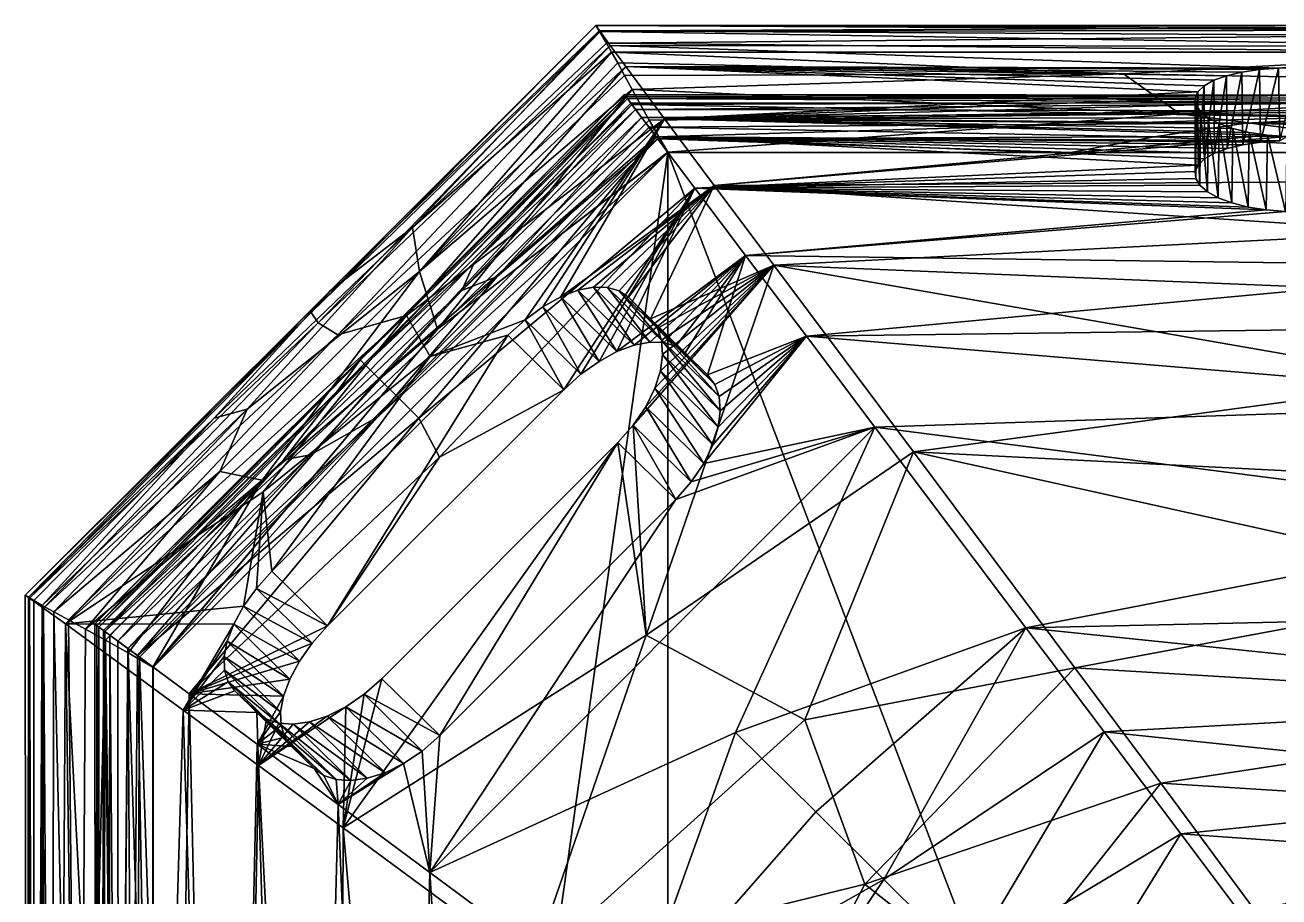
# Model space of a CAD drawing. Extents: x 4857 to 5181, y 3876 to 4195.
# Drawn here: x 4856.9 to 4947, y 4132 to 4194.7 of the extents above; entities that cross this region are included whole.
import ezdxf

# ---------------------------------------------------------------- set-up
doc = ezdxf.new("R2010")
doc.units = 0
doc.header["$MEASUREMENT"] = 0
doc.layers.add('STL2DXF', color=7, linetype='Continuous')

msp = doc.modelspace()

# ---------------------------------------------------------------- linework, layer by layer
at = {"layer": 'STL2DXF'}
for points in [[(4877.487, 4174.021, 14.879), (4898.258, 4194.236, 17.414), (4897.955, 4194.668, 13.501)], [(4877.487, 4174.021, 14.879), (4897.955, 4194.668, 13.501), (4878.867, 4175.579, 10.562)], [(4877.998, 4173.294, 19.615), (4898.258, 4194.236, 17.414), (4877.487, 4174.021, 14.879)], [(4877.998, 4173.294, 19.615), (4898.985, 4193.228, 22.41), (4898.258, 4194.236, 17.414)], [(4878.867, 4175.579, 10.562), (4897.955, 4194.668, 13.501), (4897.957, 4194.664, 10.486)], [(4878.867, 4175.579, 10.562), (4897.957, 4194.664, 10.486), (4898.201, 4194.276, 7.83)], [(4878.867, 4175.579, 10.562), (4898.201, 4194.276, 7.83), (4884.784, 4180.13, 6.334)], [(4884.784, 4180.13, 6.334), (4898.201, 4194.276, 7.83), (4898.723, 4193.393, 5.348)], [(4897.955, 4194.668, 13.501), (4960.864, 4194.332, 16.548), (4961.094, 4194.687, 12.274)], [(4897.955, 4194.668, 13.501), (4961.094, 4194.687, 12.274), (4897.957, 4194.664, 10.486)], [(4898.258, 4194.236, 17.414), (4960.864, 4194.332, 16.548), (4897.955, 4194.668, 13.501)], [(4897.957, 4194.664, 10.486), (4961.094, 4194.687, 12.274), (4956.525, 4194.508, 9.18)], [(4897.957, 4194.664, 10.486), (4956.525, 4194.508, 9.18), (4898.201, 4194.276, 7.83)], [(4898.201, 4194.276, 7.83), (4956.525, 4194.508, 9.18), (4956.5, 4193.927, 6.674)], [(4898.201, 4194.276, 7.83), (4956.5, 4193.927, 6.674), (4898.723, 4193.393, 5.348)], [(4964.403, 4193.159, 22.528), (4960.864, 4194.332, 16.548), (4898.258, 4194.236, 17.414)], [(4898.258, 4194.236, 17.414), (4898.985, 4193.228, 22.41), (4964.403, 4193.159, 22.528)], [(4898.723, 4193.393, 5.348), (4956.5, 4193.927, 6.674), (4964.058, 4192.743, 4.257)], [(4879.415, 4172.418, 25.177), (4898.985, 4193.228, 22.41), (4877.998, 4173.294, 19.615)], [(4879.415, 4172.418, 25.177), (4900.103, 4191.703, 28.006), (4898.985, 4193.228, 22.41)], [(4884.784, 4180.13, 6.334), (4898.723, 4193.393, 5.348), (4899.088, 4192.747, 4.242)], [(4898.723, 4193.393, 5.348), (4964.058, 4192.743, 4.257), (4899.088, 4192.747, 4.242)], [(4947.003, 4191.6, 28.237), (4964.403, 4193.159, 22.528), (4898.985, 4193.228, 22.41)], [(4947.003, 4191.6, 28.237), (4898.985, 4193.228, 22.41), (4900.103, 4191.703, 28.006)], [(4948.415, 4191.617, 28.176), (4964.403, 4193.159, 22.528), (4947.003, 4191.6, 28.237)], [(4884.784, 4180.13, 6.334), (4899.088, 4192.747, 4.242), (4885.286, 4176.984, 2.774)], [(4885.286, 4176.984, 2.774), (4899.088, 4192.747, 4.242), (4899.524, 4191.964, 3.248)], [(4899.088, 4192.747, 4.242), (4964.058, 4192.743, 4.257), (4935.863, 4191.173, 2.492)], [(4899.088, 4192.747, 4.242), (4935.863, 4191.173, 2.492), (4899.524, 4191.964, 3.248)], [(4977.536, 4190.427, 1.935), (4935.863, 4191.173, 2.492), (4964.058, 4192.743, 4.257)], [(4884.336, 4173.811, 31.847), (4900.103, 4191.703, 28.006), (4879.415, 4172.418, 25.177)], [(4884.336, 4173.811, 31.847), (4902.88, 4187.952, 38.954), (4900.103, 4191.703, 28.006)], [(4885.286, 4176.984, 2.774), (4899.524, 4191.964, 3.248), (4900.019, 4191.061, 2.394)], [(4899.524, 4191.964, 3.248), (4935.863, 4191.173, 2.492), (4900.019, 4191.061, 2.394)], [(4900.019, 4191.061, 2.394), (4935.863, 4191.173, 2.492), (4900.566, 4190.062, 1.698)], [(4902.88, 4187.952, 38.954), (4941.213, 4189.897, 33.489), (4900.103, 4191.703, 28.006)], [(4900.103, 4191.703, 28.006), (4941.213, 4189.897, 33.489), (4941.661, 4190.33, 32.216)], [(4900.103, 4191.703, 28.006), (4941.661, 4190.33, 32.216), (4942.351, 4190.717, 31.044)], [(4942.351, 4190.717, 31.044), (4943.267, 4191.048, 30.017), (4900.103, 4191.703, 28.006)], [(4900.103, 4191.703, 28.006), (4943.267, 4191.048, 30.017), (4944.374, 4191.31, 29.183)], [(4900.103, 4191.703, 28.006), (4944.374, 4191.31, 29.183), (4945.638, 4191.496, 28.579)], [(4945.638, 4191.496, 28.579), (4947.003, 4191.6, 28.237), (4900.103, 4191.703, 28.006)], [(4900.566, 4190.062, 1.698), (4935.863, 4191.173, 2.492), (4939.904, 4188.303, 0.918)], [(4977.536, 4190.427, 1.935), (4939.904, 4188.303, 0.918), (4935.863, 4191.173, 2.492)], [(4943.327, 4185.809, 29.962), (4944.374, 4191.31, 29.183), (4943.267, 4191.048, 30.017)], [(4944.445, 4186.077, 29.14), (4944.374, 4191.31, 29.183), (4943.327, 4185.809, 29.962)], [(4944.445, 4186.077, 29.14), (4945.638, 4191.496, 28.579), (4944.374, 4191.31, 29.183)], [(4945.718, 4186.266, 28.55), (4945.638, 4191.496, 28.579), (4944.445, 4186.077, 29.14)], [(4945.718, 4186.266, 28.55), (4947.003, 4191.6, 28.237), (4945.638, 4191.496, 28.579)], [(4947.091, 4186.368, 28.225), (4947.003, 4191.6, 28.237), (4945.718, 4186.266, 28.55)], [(4947.091, 4186.368, 28.225), (4948.415, 4191.617, 28.176), (4947.003, 4191.6, 28.237)], [(4900.019, 4191.061, 2.394), (4900.566, 4190.062, 1.698), (4885.286, 4176.984, 2.774)], [(4983.629, 4187.706, 0.754), (4939.904, 4188.303, 0.918), (4977.536, 4190.427, 1.935)], [(4941.234, 4184.628, 33.407), (4941.661, 4190.33, 32.216), (4941.213, 4189.897, 33.489)], [(4941.696, 4185.072, 32.141), (4941.661, 4190.33, 32.216), (4941.234, 4184.628, 33.407)], [(4941.696, 4185.072, 32.141), (4942.351, 4190.717, 31.044), (4941.661, 4190.33, 32.216)], [(4942.399, 4185.47, 30.978), (4942.351, 4190.717, 31.044), (4941.696, 4185.072, 32.141)], [(4942.399, 4185.47, 30.978), (4943.267, 4191.048, 30.017), (4942.351, 4190.717, 31.044)], [(4943.327, 4185.809, 29.962), (4943.267, 4191.048, 30.017), (4942.399, 4185.47, 30.978)], [(4900.225, 4189.406, 8.967), (4880.986, 4170.579, 10.442), (4879.423, 4168.421, 8.582)], [(4900.225, 4189.406, 8.967), (4879.423, 4168.421, 8.582), (4889.239, 4177.658, 7.693)], [(4899.999, 4189.706, 11.522), (4880.986, 4170.579, 10.442), (4900.225, 4189.406, 8.967)], [(4880.986, 4170.579, 10.442), (4899.999, 4189.706, 11.522), (4880.999, 4170.645, 13.249)], [(4880.999, 4170.645, 13.249), (4899.999, 4189.706, 11.522), (4900.113, 4189.555, 14.692)], [(4880.999, 4170.645, 13.249), (4900.113, 4189.555, 14.692), (4881.385, 4170.265, 16.997)], [(4881.385, 4170.265, 16.997), (4900.113, 4189.555, 14.692), (4900.545, 4188.979, 18.426)], [(4885.286, 4176.984, 2.774), (4900.566, 4190.062, 1.698), (4886.583, 4172.833, 0.821)], [(4900.566, 4190.062, 1.698), (4901.792, 4187.853, 0.789), (4886.583, 4172.833, 0.821)], [(4889.239, 4177.658, 7.693), (4900.471, 4189.079, 7.936), (4900.225, 4189.406, 8.967)], [(4957.709, 4189.657, 10.906), (4952.123, 4189.643, 13.372), (4899.999, 4189.706, 11.522)], [(4957.709, 4189.657, 10.906), (4899.999, 4189.706, 11.522), (4900.225, 4189.406, 8.967)], [(4952.123, 4189.643, 13.372), (4900.113, 4189.555, 14.692), (4899.999, 4189.706, 11.522)], [(4966.262, 4189.192, 17.056), (4900.113, 4189.555, 14.692), (4952.123, 4189.643, 13.372)], [(4966.262, 4189.192, 17.056), (4900.545, 4188.979, 18.426), (4900.113, 4189.555, 14.692)], [(4900.225, 4189.406, 8.967), (4965.197, 4189.459, 9.312), (4957.709, 4189.657, 10.906)], [(4900.225, 4189.406, 8.967), (4955.362, 4189.1, 8.027), (4965.197, 4189.459, 9.312)], [(4900.471, 4189.079, 7.936), (4955.362, 4189.1, 8.027), (4900.225, 4189.406, 8.967)], [(4900.566, 4190.062, 1.698), (4939.904, 4188.303, 0.918), (4901.792, 4187.853, 0.789)], [(4902.88, 4187.952, 38.954), (4941.019, 4189.436, 34.813), (4941.213, 4189.897, 33.489)], [(4902.88, 4187.952, 38.954), (4941.079, 4188.958, 36.147), (4941.019, 4189.436, 34.813)], [(4941.023, 4184.154, 34.728), (4941.213, 4189.897, 33.489), (4941.019, 4189.436, 34.813)], [(4941.023, 4184.154, 34.728), (4941.019, 4189.436, 34.813), (4941.067, 4183.665, 36.061)], [(4941.067, 4183.665, 36.061), (4941.019, 4189.436, 34.813), (4941.079, 4188.958, 36.147)], [(4941.234, 4184.628, 33.407), (4941.213, 4189.897, 33.489), (4941.023, 4184.154, 34.728)], [(4881.385, 4170.265, 16.997), (4900.545, 4188.979, 18.426), (4882.37, 4169.287, 22.242)], [(4882.37, 4169.287, 22.242), (4900.545, 4188.979, 18.426), (4902.288, 4186.665, 27.382)], [(4888.332, 4175.605, 6.672), (4901.243, 4188.053, 6.401), (4900.809, 4188.629, 7.079)], [(4888.332, 4175.605, 6.672), (4900.809, 4188.629, 7.079), (4889.239, 4177.658, 7.693)], [(4889.239, 4177.658, 7.693), (4900.809, 4188.629, 7.079), (4900.471, 4189.079, 7.936)], [(4900.809, 4188.629, 7.079), (4955.362, 4189.1, 8.027), (4900.471, 4189.079, 7.936)], [(4966.262, 4189.192, 17.056), (4950.114, 4188.069, 22.311), (4900.545, 4188.979, 18.426)], [(4902.288, 4186.665, 27.382), (4900.545, 4188.979, 18.426), (4950.114, 4188.069, 22.311)], [(4900.809, 4188.629, 7.079), (4961.091, 4188.495, 6.906), (4955.362, 4189.1, 8.027)], [(4901.243, 4188.053, 6.401), (4961.091, 4188.495, 6.906), (4900.809, 4188.629, 7.079)], [(4944.653, 4187.637, 6.08), (4961.091, 4188.495, 6.906), (4901.243, 4188.053, 6.401)], [(4941.391, 4188.484, 37.444), (4941.079, 4188.958, 36.147), (4902.88, 4187.952, 38.954)], [(4902.88, 4187.952, 38.954), (4941.948, 4188.028, 38.666), (4941.391, 4188.484, 37.444)], [(4941.067, 4183.665, 36.061), (4941.079, 4188.958, 36.147), (4941.363, 4183.177, 37.361)], [(4941.363, 4183.177, 37.361), (4941.079, 4188.958, 36.147), (4941.391, 4188.484, 37.444)], [(4941.363, 4183.177, 37.361), (4941.391, 4188.484, 37.444), (4941.903, 4182.708, 38.586)], [(4941.903, 4182.708, 38.586), (4941.391, 4188.484, 37.444), (4941.948, 4188.028, 38.666)], [(4944.653, 4187.637, 6.08), (4985.72, 4187.804, 6.203), (4961.091, 4188.495, 6.906)], [(4886.046, 4170.876, 39.31), (4902.88, 4187.952, 38.954), (4884.336, 4173.811, 31.847)], [(4892.863, 4173.514, 45.378), (4902.88, 4187.952, 38.954), (4886.046, 4170.876, 39.31)], [(4886.583, 4172.833, 0.821), (4901.792, 4187.853, 0.789), (4903.133, 4185.541, 0.507)], [(4890.862, 4176.609, 5.961), (4901.243, 4188.053, 6.401), (4888.332, 4175.605, 6.672)], [(4890.862, 4176.609, 5.961), (4901.773, 4187.348, 5.908), (4901.243, 4188.053, 6.401)], [(4894.154, 4174.445, 45.882), (4902.88, 4187.952, 38.954), (4892.863, 4173.514, 45.378)], [(4895.439, 4175.155, 46.679), (4902.88, 4187.952, 38.954), (4894.154, 4174.445, 45.882)], [(4895.439, 4175.155, 46.679), (4906.455, 4183.155, 50.764), (4902.88, 4187.952, 38.954)], [(4901.243, 4188.053, 6.401), (4901.773, 4187.348, 5.908), (4944.653, 4187.637, 6.08)], [(4944.653, 4187.637, 6.08), (4901.773, 4187.348, 5.908), (4938.075, 4186.664, 5.646)], [(4901.792, 4187.853, 0.789), (4939.904, 4188.303, 0.918), (4903.133, 4185.541, 0.507)], [(4947.091, 4186.368, 28.225), (4902.288, 4186.665, 27.382), (4950.114, 4188.069, 22.311)], [(4902.88, 4187.952, 38.954), (4942.734, 4187.611, 39.766), (4941.948, 4188.028, 38.666)], [(4906.455, 4183.155, 50.764), (4946.213, 4186.769, 41.93), (4902.88, 4187.952, 38.954)], [(4902.88, 4187.952, 38.954), (4946.213, 4186.769, 41.93), (4944.904, 4186.963, 41.438)], [(4902.88, 4187.952, 38.954), (4944.904, 4186.963, 41.438), (4943.73, 4187.249, 40.704)], [(4943.73, 4187.249, 40.704), (4942.734, 4187.611, 39.766), (4902.88, 4187.952, 38.954)], [(4903.133, 4185.541, 0.507), (4939.904, 4188.303, 0.918), (4961.02, 4185.536, 0.507)], [(4944.653, 4187.637, 6.08), (4938.075, 4186.664, 5.646), (4977.355, 4186.795, 5.685)], [(4983.629, 4187.706, 0.754), (4961.02, 4185.536, 0.507), (4939.904, 4188.303, 0.918)], [(4941.903, 4182.708, 38.586), (4941.948, 4188.028, 38.666), (4942.674, 4182.277, 39.696)], [(4942.674, 4182.277, 39.696), (4941.948, 4188.028, 38.666), (4942.734, 4187.611, 39.766)], [(4942.674, 4182.277, 39.696), (4942.734, 4187.611, 39.766), (4943.657, 4181.902, 40.646)], [(4943.657, 4181.902, 40.646), (4942.734, 4187.611, 39.766), (4943.73, 4187.249, 40.704)], [(4977.355, 4186.795, 5.685), (4985.72, 4187.804, 6.203), (4944.653, 4187.637, 6.08)], [(4882.37, 4169.287, 22.242), (4902.288, 4186.665, 27.382), (4883.631, 4168.03, 27.326)], [(4883.631, 4168.03, 27.326), (4902.288, 4186.665, 27.382), (4885.222, 4166.428, 32.835)], [(4902.288, 4186.665, 27.382), (4905.064, 4182.973, 37.977), (4885.222, 4166.428, 32.835)], [(4890.862, 4176.609, 5.961), (4902.404, 4186.51, 5.608), (4901.773, 4187.348, 5.908)], [(4901.773, 4187.348, 5.908), (4902.404, 4186.51, 5.608), (4938.075, 4186.664, 5.646)], [(4941.234, 4184.628, 33.407), (4905.064, 4182.973, 37.977), (4902.288, 4186.665, 27.382)], [(4941.234, 4184.628, 33.407), (4902.288, 4186.665, 27.382), (4941.696, 4185.072, 32.141)], [(4941.696, 4185.072, 32.141), (4902.288, 4186.665, 27.382), (4942.399, 4185.47, 30.978)], [(4942.399, 4185.47, 30.978), (4902.288, 4186.665, 27.382), (4943.327, 4185.809, 29.962)], [(4943.327, 4185.809, 29.962), (4902.288, 4186.665, 27.382), (4944.445, 4186.077, 29.14)], [(4944.445, 4186.077, 29.14), (4902.288, 4186.665, 27.382), (4945.718, 4186.266, 28.55)], [(4945.718, 4186.266, 28.55), (4902.288, 4186.665, 27.382), (4947.091, 4186.368, 28.225)], [(4932.078, 4185.536, 5.507), (4938.075, 4186.664, 5.646), (4902.404, 4186.51, 5.608)], [(4947.605, 4186.68, 42.153), (4946.213, 4186.769, 41.93), (4906.455, 4183.155, 50.764)], [(4906.455, 4183.155, 50.764), (4971.31, 4183.547, 49.711), (4947.605, 4186.68, 42.153)], [(4961.02, 4185.536, 5.507), (4938.075, 4186.664, 5.646), (4932.078, 4185.536, 5.507)], [(4961.02, 4185.536, 5.507), (4977.355, 4186.795, 5.685), (4938.075, 4186.664, 5.646)], [(4943.657, 4181.902, 40.646), (4943.73, 4187.249, 40.704), (4944.82, 4181.603, 41.396)], [(4944.82, 4181.603, 41.396), (4943.73, 4187.249, 40.704), (4944.904, 4186.963, 41.438)], [(4944.82, 4181.603, 41.396), (4944.904, 4186.963, 41.438), (4946.124, 4181.397, 41.906)], [(4946.124, 4181.397, 41.906), (4944.904, 4186.963, 41.438), (4946.213, 4186.769, 41.93)], [(4946.124, 4181.397, 41.906), (4946.213, 4186.769, 41.93), (4947.513, 4181.299, 42.147)], [(4947.513, 4181.299, 42.147), (4946.213, 4186.769, 41.93), (4947.605, 4186.68, 42.153)], [(4882.278, 4166.533, 5.628), (4903.137, 4185.536, 5.507), (4902.404, 4186.51, 5.608)], [(4882.278, 4166.533, 5.628), (4902.404, 4186.51, 5.608), (4890.862, 4176.609, 5.961)], [(4932.078, 4185.536, 5.507), (4902.404, 4186.51, 5.608), (4903.137, 4185.536, 5.507)], [(4903.137, 3886.536, 12), (4903.137, 4185.536, 12), (4866.137, 3923.536, 12)], [(4866.137, 3923.536, 12), (4903.137, 4185.536, 12), (4866.137, 4148.536, 12)], [(4903.137, 4185.536, 5.507), (4866.137, 4148.536, 5.507), (4903.137, 4185.536, 12)], [(4903.137, 4185.536, 12), (4866.137, 4148.536, 5.507), (4866.137, 4148.536, 12)], [(4866.137, 4148.536, 0.507), (4903.137, 4185.536, 0.507), (4866.137, 4148.536, 0)], [(4866.137, 4148.536, 0), (4903.137, 4185.536, 0.507), (4903.137, 4185.536, 0)], [(4903.137, 4185.536, 0), (4903.137, 3886.536, 0), (4866.137, 3923.536, 0)], [(4866.137, 3923.536, 0), (4866.137, 4148.536, 0), (4903.137, 4185.536, 0)], [(4886.583, 4172.833, 0.821), (4903.137, 4185.536, 0.507), (4866.137, 4148.536, 0.507)], [(4882.278, 4166.533, 5.628), (4866.137, 4148.536, 5.507), (4903.137, 4185.536, 5.507)], [(4903.133, 4185.541, 0.507), (4903.137, 4185.536, 0.507), (4886.583, 4172.833, 0.821)], [(4903.133, 4185.541, 0.507), (4961.02, 4185.536, 0.507), (4903.137, 4185.536, 0.507)], [(5018.902, 4185.536, 12), (4903.137, 4185.536, 12), (5017.276, 3886.536, 12)], [(5017.276, 3886.536, 12), (4903.137, 4185.536, 12), (4903.137, 3886.536, 12)], [(5018.902, 4185.536, 12), (4961.02, 4185.536, 5.507), (4903.137, 4185.536, 12)], [(4903.137, 4185.536, 12), (4961.02, 4185.536, 5.507), (4932.078, 4185.536, 5.507)], [(4903.137, 4185.536, 12), (4932.078, 4185.536, 5.507), (4903.137, 4185.536, 5.507)], [(4961.02, 4185.536, 0.507), (5018.902, 4185.536, 0), (4903.137, 4185.536, 0)], [(4961.02, 4185.536, 0.507), (4903.137, 4185.536, 0), (4903.137, 4185.536, 0.507)], [(5018.902, 4185.536, 0), (5017.276, 3886.536, 0), (4903.137, 4185.536, 0)], [(4903.137, 4185.536, 0), (5017.276, 3886.536, 0), (4903.137, 3886.536, 0)], [(4941.023, 4184.154, 34.728), (4905.064, 4182.973, 37.977), (4941.234, 4184.628, 33.407)], [(4941.067, 4183.665, 36.061), (4905.064, 4182.973, 37.977), (4941.023, 4184.154, 34.728)], [(4896.665, 4175.625, 47.717), (4906.455, 4183.155, 50.764), (4895.439, 4175.155, 46.679)], [(4897.791, 4175.85, 48.941), (4906.455, 4183.155, 50.764), (4896.665, 4175.625, 47.717)], [(4898.785, 4175.834, 50.295), (4906.455, 4183.155, 50.764), (4897.791, 4175.85, 48.941)], [(4899.625, 4175.588, 51.732), (4906.455, 4183.155, 50.764), (4898.785, 4175.834, 50.295)], [(4900.292, 4175.126, 53.205), (4906.455, 4183.155, 50.764), (4899.625, 4175.588, 51.732)], [(4901.876, 4173.577, 57.205), (4906.455, 4183.155, 50.764), (4900.292, 4175.126, 53.205)], [(4901.876, 4173.577, 57.205), (4910.735, 4177.426, 63.362), (4906.455, 4183.155, 50.764)], [(4941.363, 4183.177, 37.361), (4905.064, 4182.973, 37.977), (4941.067, 4183.665, 36.061)], [(4941.903, 4182.708, 38.586), (4905.064, 4182.973, 37.977), (4941.363, 4183.177, 37.361)], [(4906.455, 4183.155, 50.764), (4957.242, 4179.808, 58.168), (4971.31, 4183.547, 49.711)], [(4910.735, 4177.426, 63.362), (4957.242, 4179.808, 58.168), (4906.455, 4183.155, 50.764)], [(4885.222, 4166.428, 32.835), (4905.064, 4182.973, 37.977), (4886.713, 4163.625, 39.437)], [(4895.646, 4168.48, 45.205), (4886.713, 4163.625, 39.437), (4905.064, 4182.973, 37.977)], [(4895.646, 4168.48, 45.205), (4905.064, 4182.973, 37.977), (4896.882, 4169.59, 45.379)], [(4896.882, 4169.59, 45.379), (4905.064, 4182.973, 37.977), (4898.18, 4170.517, 45.886)], [(4898.18, 4170.517, 45.886), (4905.064, 4182.973, 37.977), (4899.471, 4171.219, 46.684)], [(4899.471, 4171.219, 46.684), (4905.064, 4182.973, 37.977), (4908.716, 4178.12, 49.803)], [(4946.124, 4181.397, 41.906), (4908.716, 4178.12, 49.803), (4905.064, 4182.973, 37.977)], [(4946.124, 4181.397, 41.906), (4905.064, 4182.973, 37.977), (4944.82, 4181.603, 41.396)], [(4944.82, 4181.603, 41.396), (4905.064, 4182.973, 37.977), (4943.657, 4181.902, 40.646)], [(4943.657, 4181.902, 40.646), (4905.064, 4182.973, 37.977), (4942.674, 4182.277, 39.696)], [(4942.674, 4182.277, 39.696), (4905.064, 4182.973, 37.977), (4941.903, 4182.708, 38.586)], [(4947.513, 4181.299, 42.147), (4908.716, 4178.12, 49.803), (4946.124, 4181.397, 41.906)], [(4967.149, 4177.347, 51.438), (4908.716, 4178.12, 49.803), (4947.513, 4181.299, 42.147)], [(4884.784, 4180.13, 6.334), (4872.898, 4167.087, 4.785), (4870.518, 4166.427, 7.437)], [(4884.784, 4180.13, 6.334), (4870.518, 4166.427, 7.437), (4878.867, 4175.579, 10.562)], [(4885.286, 4176.984, 2.774), (4872.898, 4167.087, 4.785), (4884.784, 4180.13, 6.334)], [(4910.735, 4177.426, 63.362), (4978.053, 4174.676, 68.89), (4957.242, 4179.808, 58.168)], [(4889.239, 4177.658, 7.693), (4879.423, 4168.421, 8.582), (4875.521, 4163.429, 7.16)], [(4889.239, 4177.658, 7.693), (4875.521, 4163.429, 7.16), (4888.332, 4175.605, 6.672)], [(4899.471, 4171.219, 46.684), (4908.716, 4178.12, 49.803), (4900.707, 4171.68, 47.724)], [(4900.707, 4171.68, 47.724), (4908.716, 4178.12, 49.803), (4901.84, 4171.893, 48.946)], [(4901.84, 4171.893, 48.946), (4908.716, 4178.12, 49.803), (4902.844, 4171.865, 50.299)], [(4902.844, 4171.865, 50.299), (4908.716, 4178.12, 49.803), (4903.693, 4171.607, 51.734)], [(4903.693, 4171.607, 51.734), (4908.716, 4178.12, 49.803), (4904.372, 4171.135, 53.205)], [(4904.372, 4171.135, 53.205), (4908.716, 4178.12, 49.803), (4905.987, 4169.555, 57.205)], [(4905.987, 4169.555, 57.205), (4908.716, 4178.12, 49.803), (4913.082, 4172.318, 62.45)], [(4967.149, 4177.347, 51.438), (4913.082, 4172.318, 62.45), (4908.716, 4178.12, 49.803)], [(4873.988, 4161.967, 1.204), (4870.927, 4162.611, 2.767), (4885.286, 4176.984, 2.774)], [(4885.286, 4176.984, 2.774), (4870.927, 4162.611, 2.767), (4872.898, 4167.087, 4.785)], [(4885.286, 4176.984, 2.774), (4886.583, 4172.833, 0.821), (4873.988, 4161.967, 1.204)], [(4900.64, 4165.928, 65.03), (4901.578, 4150.832, 83.037), (4910.735, 4177.426, 63.362)], [(4900.64, 4165.928, 65.03), (4910.735, 4177.426, 63.362), (4901.535, 4167.253, 64.519)], [(4901.535, 4167.253, 64.519), (4910.735, 4177.426, 63.362), (4902.19, 4168.581, 63.716)], [(4920.769, 4164.018, 89.339), (4910.735, 4177.426, 63.362), (4901.578, 4150.832, 83.037)], [(4902.375, 4172.897, 58.678), (4910.735, 4177.426, 63.362), (4901.876, 4173.577, 57.205)], [(4902.19, 4168.581, 63.716), (4910.735, 4177.426, 63.362), (4902.593, 4169.848, 62.677)], [(4902.671, 4172.035, 60.109), (4910.735, 4177.426, 63.362), (4902.375, 4172.897, 58.678)], [(4902.593, 4169.848, 62.677), (4910.735, 4177.426, 63.362), (4902.75, 4171.01, 61.458)], [(4902.75, 4171.01, 61.458), (4910.735, 4177.426, 63.362), (4902.671, 4172.035, 60.109)], [(4920.769, 4164.018, 89.339), (4958.651, 4169.1, 79.861), (4910.735, 4177.426, 63.362)], [(4910.735, 4177.426, 63.362), (4958.651, 4169.1, 79.861), (4978.053, 4174.676, 68.89)], [(5018.838, 4173.695, 59.323), (4913.082, 4172.318, 62.45), (4967.149, 4177.347, 51.438)], [(4888.332, 4175.605, 6.672), (4877.455, 4163.796, 6.181), (4890.862, 4176.609, 5.961)], [(4890.862, 4176.609, 5.961), (4877.455, 4163.796, 6.181), (4882.278, 4166.533, 5.628)], [(4900.707, 4171.68, 47.724), (4897.791, 4175.85, 48.941), (4896.665, 4175.625, 47.717)], [(4901.84, 4171.893, 48.946), (4898.785, 4175.834, 50.295), (4897.791, 4175.85, 48.941)], [(4901.84, 4171.893, 48.946), (4897.791, 4175.85, 48.941), (4900.707, 4171.68, 47.724)], [(4902.844, 4171.865, 50.299), (4899.625, 4175.588, 51.732), (4898.785, 4175.834, 50.295)], [(4902.844, 4171.865, 50.299), (4898.785, 4175.834, 50.295), (4901.84, 4171.893, 48.946)], [(4878.867, 4175.579, 10.562), (4857.184, 4153.562, 8.784), (4856.941, 4153.716, 12.249)], [(4878.867, 4175.579, 10.562), (4856.941, 4153.716, 12.249), (4877.487, 4174.021, 14.879)], [(4878.867, 4175.579, 10.562), (4870.518, 4166.427, 7.437), (4857.184, 4153.562, 8.784)], [(4888.332, 4175.605, 6.672), (4875.521, 4163.429, 7.16), (4877.455, 4163.796, 6.181)], [(4898.18, 4170.517, 45.886), (4895.439, 4175.155, 46.679), (4894.154, 4174.445, 45.882)], [(4899.471, 4171.219, 46.684), (4896.665, 4175.625, 47.717), (4895.439, 4175.155, 46.679)], [(4899.471, 4171.219, 46.684), (4895.439, 4175.155, 46.679), (4898.18, 4170.517, 45.886)], [(4900.707, 4171.68, 47.724), (4896.665, 4175.625, 47.717), (4899.471, 4171.219, 46.684)], [(4903.693, 4171.607, 51.734), (4900.292, 4175.126, 53.205), (4899.625, 4175.588, 51.732)], [(4903.693, 4171.607, 51.734), (4899.625, 4175.588, 51.732), (4902.844, 4171.865, 50.299)], [(4904.372, 4171.135, 53.205), (4900.292, 4175.126, 53.205), (4903.693, 4171.607, 51.734)], [(4900.292, 4175.126, 53.205), (4904.372, 4171.135, 53.205), (4901.876, 4173.577, 57.205)], [(4877.487, 4174.021, 14.879), (4856.941, 4153.716, 12.249), (4857.264, 4153.493, 16.364)], [(4877.487, 4174.021, 14.879), (4857.264, 4153.493, 16.364), (4877.998, 4173.294, 19.615)], [(4896.882, 4169.59, 45.379), (4894.154, 4174.445, 45.882), (4892.863, 4173.514, 45.378)], [(4898.18, 4170.517, 45.886), (4894.154, 4174.445, 45.882), (4896.882, 4169.59, 45.379)], [(4877.998, 4173.294, 19.615), (4857.264, 4153.493, 16.364), (4858.263, 4152.785, 21.685)], [(4877.998, 4173.294, 19.615), (4858.263, 4152.785, 21.685), (4879.415, 4172.418, 25.177)], [(4879.415, 4172.418, 25.177), (4859.842, 4151.646, 27.582), (4884.336, 4173.811, 31.847)], [(4884.336, 4173.811, 31.847), (4859.842, 4151.646, 27.582), (4874.038, 4161.132, 35.787)], [(4884.336, 4173.811, 31.847), (4874.038, 4161.132, 35.787), (4886.046, 4170.876, 39.31)], [(4892.863, 4173.514, 45.378), (4886.046, 4170.876, 39.31), (4891.632, 4172.406, 45.205)], [(4895.646, 4168.48, 45.205), (4892.863, 4173.514, 45.378), (4891.632, 4172.406, 45.205)], [(4896.882, 4169.59, 45.379), (4892.863, 4173.514, 45.378), (4895.646, 4168.48, 45.205)], [(4901.876, 4173.577, 57.205), (4904.372, 4171.135, 53.205), (4905.987, 4169.555, 57.205)], [(4906.496, 4168.866, 58.675), (4902.375, 4172.897, 58.678), (4901.876, 4173.577, 57.205)], [(4906.496, 4168.866, 58.675), (4901.876, 4173.577, 57.205), (4905.987, 4169.555, 57.205)], [(5018.838, 4173.695, 59.323), (4970.607, 4167.539, 71.98), (4913.082, 4172.318, 62.45)], [(4879.415, 4172.418, 25.177), (4858.263, 4152.785, 21.685), (4859.842, 4151.646, 27.582)], [(4886.583, 4172.833, 0.821), (4866.137, 4148.536, 0.507), (4866.129, 4148.54, 0.507)], [(4886.583, 4172.833, 0.821), (4866.129, 4148.54, 0.507), (4873.988, 4161.967, 1.204)], [(4874.666, 4155.43, 45.205), (4878.678, 4151.504, 45.205), (4891.632, 4172.406, 45.205)], [(4891.632, 4172.406, 45.205), (4886.046, 4170.876, 39.31), (4874.666, 4155.43, 45.205)], [(4891.632, 4172.406, 45.205), (4878.678, 4151.504, 45.205), (4895.646, 4168.48, 45.205)], [(4906.803, 4167.996, 60.103), (4902.671, 4172.035, 60.109), (4902.375, 4172.897, 58.678)], [(4906.803, 4167.996, 60.103), (4902.375, 4172.897, 58.678), (4906.496, 4168.866, 58.675)], [(4906.353, 4164.519, 63.711), (4913.082, 4172.318, 62.45), (4905.704, 4163.185, 64.516)], [(4905.704, 4163.185, 64.516), (4913.082, 4172.318, 62.45), (4918, 4165.781, 75.507)], [(4905.987, 4169.555, 57.205), (4913.082, 4172.318, 62.45), (4906.496, 4168.866, 58.675)], [(4906.747, 4165.794, 62.669), (4913.082, 4172.318, 62.45), (4906.353, 4164.519, 63.711)], [(4906.496, 4168.866, 58.675), (4913.082, 4172.318, 62.45), (4906.803, 4167.996, 60.103)], [(4906.892, 4166.964, 61.449), (4913.082, 4172.318, 62.45), (4906.747, 4165.794, 62.669)], [(4906.803, 4167.996, 60.103), (4913.082, 4172.318, 62.45), (4906.892, 4166.964, 61.449)], [(4970.607, 4167.539, 71.98), (4918, 4165.781, 75.507), (4913.082, 4172.318, 62.45)], [(4906.892, 4166.964, 61.449), (4902.75, 4171.01, 61.458), (4902.671, 4172.035, 60.109)], [(4906.892, 4166.964, 61.449), (4902.671, 4172.035, 60.109), (4906.803, 4167.996, 60.103)], [(4880.999, 4170.645, 13.249), (4862.099, 4151.53, 14.692), (4861.946, 4151.644, 11.522)], [(4880.999, 4170.645, 13.249), (4861.946, 4151.644, 11.522), (4880.986, 4170.579, 10.442)], [(4880.986, 4170.579, 10.442), (4861.946, 4151.644, 11.522), (4862.246, 4151.421, 8.967)], [(4881.385, 4170.265, 16.997), (4862.099, 4151.53, 14.692), (4880.999, 4170.645, 13.249)], [(4880.986, 4170.579, 10.442), (4862.246, 4151.421, 8.967), (4879.423, 4168.421, 8.582)], [(4874.666, 4155.43, 45.205), (4886.046, 4170.876, 39.31), (4874.038, 4161.132, 35.787)], [(4906.747, 4165.794, 62.669), (4902.593, 4169.848, 62.677), (4902.75, 4171.01, 61.458)], [(4906.747, 4165.794, 62.669), (4902.75, 4171.01, 61.458), (4906.892, 4166.964, 61.449)], [(4881.385, 4170.265, 16.997), (4862.679, 4151.1, 18.426), (4862.099, 4151.53, 14.692)], [(4882.37, 4169.287, 22.242), (4862.679, 4151.1, 18.426), (4881.385, 4170.265, 16.997)], [(4906.353, 4164.519, 63.711), (4902.19, 4168.581, 63.716), (4902.593, 4169.848, 62.677)], [(4906.353, 4164.519, 63.711), (4902.593, 4169.848, 62.677), (4906.747, 4165.794, 62.669)], [(4882.37, 4169.287, 22.242), (4865.01, 4149.371, 27.382), (4862.679, 4151.1, 18.426)], [(4883.631, 4168.03, 27.326), (4865.01, 4149.371, 27.382), (4882.37, 4169.287, 22.242)], [(4920.769, 4164.018, 89.339), (4980.217, 4160.997, 94.576), (4958.651, 4169.1, 79.861)], [(4879.423, 4168.421, 8.582), (4862.246, 4151.421, 8.967), (4862.575, 4151.177, 7.936)], [(4879.423, 4168.421, 8.582), (4862.575, 4151.177, 7.936), (4875.521, 4163.429, 7.16)], [(4883.631, 4168.03, 27.326), (4885.222, 4166.428, 32.835), (4865.01, 4149.371, 27.382)], [(4878.678, 4151.504, 45.205), (4886.713, 4163.625, 39.437), (4895.646, 4168.48, 45.205)], [(4905.704, 4163.185, 64.516), (4901.535, 4167.253, 64.519), (4902.19, 4168.581, 63.716)], [(4905.704, 4163.185, 64.516), (4902.19, 4168.581, 63.716), (4906.353, 4164.519, 63.711)], [(4872.898, 4167.087, 4.785), (4859.002, 4152.51, 4.107), (4858.17, 4152.978, 5.538)], [(4872.898, 4167.087, 4.785), (4858.17, 4152.978, 5.538), (4870.518, 4166.427, 7.437)], [(4870.927, 4162.611, 2.767), (4859.002, 4152.51, 4.107), (4872.898, 4167.087, 4.785)], [(4904.811, 4161.853, 65.029), (4900.64, 4165.928, 65.03), (4901.535, 4167.253, 64.519)], [(4904.811, 4161.853, 65.029), (4901.535, 4167.253, 64.519), (4905.704, 4163.185, 64.516)], [(4969.283, 4159.212, 87.592), (4918, 4165.781, 75.507), (4970.607, 4167.539, 71.98)], [(4870.518, 4166.427, 7.437), (4857.57, 4153.328, 7.109), (4857.184, 4153.562, 8.784)], [(4870.518, 4166.427, 7.437), (4858.17, 4152.978, 5.538), (4857.57, 4153.328, 7.109)], [(4877.455, 4163.796, 6.181), (4864.315, 4149.887, 5.908), (4882.278, 4166.533, 5.628)], [(4882.278, 4166.533, 5.628), (4864.315, 4149.887, 5.908), (4865.157, 4149.262, 5.608)], [(4865.01, 4149.371, 27.382), (4885.222, 4166.428, 32.835), (4868.725, 4146.616, 37.977)], [(4865.157, 4149.262, 5.608), (4866.137, 4148.536, 5.507), (4882.278, 4166.533, 5.628)], [(4868.725, 4146.616, 37.977), (4885.222, 4166.428, 32.835), (4886.713, 4163.625, 39.437)], [(4899.535, 4164.675, 65.205), (4900.64, 4165.928, 65.03), (4903.705, 4160.595, 65.205)], [(4899.535, 4164.675, 65.205), (4901.578, 4150.832, 83.037), (4900.64, 4165.928, 65.03)], [(4903.705, 4160.595, 65.205), (4900.64, 4165.928, 65.03), (4904.811, 4161.853, 65.029)], [(4903.705, 4160.595, 65.205), (4918, 4165.781, 75.507), (4886.026, 4133.786, 75.507)], [(4886.026, 4133.786, 75.507), (4918, 4165.781, 75.507), (4907.992, 4143.847, 88.101)], [(4904.811, 4161.853, 65.029), (4918, 4165.781, 75.507), (4903.705, 4160.595, 65.205)], [(4905.704, 4163.185, 64.516), (4918, 4165.781, 75.507), (4904.811, 4161.853, 65.029)], [(4907.992, 4143.847, 88.101), (4918, 4165.781, 75.507), (4928.854, 4151.356, 101.21)], [(4969.283, 4159.212, 87.592), (4928.854, 4151.356, 101.21), (4918, 4165.781, 75.507)], [(4882.569, 4147.698, 65.205), (4879.792, 4136.98, 74.353), (4899.535, 4164.675, 65.205)], [(4899.535, 4164.675, 65.205), (4879.792, 4136.98, 74.353), (4901.578, 4150.832, 83.037)], [(4882.569, 4147.698, 65.205), (4899.535, 4164.675, 65.205), (4886.739, 4143.618, 65.205)], [(4886.739, 4143.618, 65.205), (4899.535, 4164.675, 65.205), (4903.705, 4160.595, 65.205)], [(4875.521, 4163.429, 7.16), (4862.575, 4151.177, 7.936), (4863.027, 4150.842, 7.079)], [(4875.521, 4163.429, 7.16), (4863.027, 4150.842, 7.079), (4863.606, 4150.413, 6.401)], [(4875.521, 4163.429, 7.16), (4863.606, 4150.413, 6.401), (4877.455, 4163.796, 6.181)], [(4877.455, 4163.796, 6.181), (4863.606, 4150.413, 6.401), (4864.315, 4149.887, 5.908)], [(4878.678, 4151.504, 45.205), (4868.725, 4146.616, 37.977), (4886.713, 4163.625, 39.437)], [(4901.578, 4150.832, 83.037), (4912.958, 4144.753, 100.737), (4920.769, 4164.018, 89.339)], [(4920.769, 4164.018, 89.339), (4912.958, 4144.753, 100.737), (4932.378, 4148.493, 115.148)], [(4964.134, 4154.407, 105.745), (4980.217, 4160.997, 94.576), (4920.769, 4164.018, 89.339)], [(4920.769, 4164.018, 89.339), (4932.378, 4148.493, 115.148), (4964.134, 4154.407, 105.745)], [(4870.927, 4162.611, 2.767), (4860.051, 4151.934, 2.88), (4859.002, 4152.51, 4.107)], [(4861.286, 4151.263, 1.893), (4860.051, 4151.934, 2.88), (4870.927, 4162.611, 2.767)], [(4873.988, 4161.967, 1.204), (4861.286, 4151.263, 1.893), (4870.927, 4162.611, 2.767)], [(4862.714, 4150.483, 1.148), (4861.286, 4151.263, 1.893), (4873.988, 4161.967, 1.204)], [(4873.988, 4161.967, 1.204), (4864.354, 4149.567, 0.669), (4862.714, 4150.483, 1.148)], [(4873.988, 4161.967, 1.204), (4866.129, 4148.54, 0.507), (4864.354, 4149.567, 0.669)], [(4872.635, 4152.915, 45.881), (4874.038, 4161.132, 35.787), (4859.842, 4151.646, 27.582)], [(4873.559, 4154.2, 45.378), (4874.038, 4161.132, 35.787), (4872.635, 4152.915, 45.881)], [(4874.666, 4155.43, 45.205), (4874.038, 4161.132, 35.787), (4873.559, 4154.2, 45.378)], [(4903.705, 4160.595, 65.205), (4886.026, 4133.786, 75.507), (4886.739, 4143.618, 65.205)], [(4973.466, 4152.371, 99.435), (4928.854, 4151.356, 101.21), (4969.283, 4159.212, 87.592)], [(4874.666, 4155.43, 45.205), (4873.559, 4154.2, 45.378), (4878.678, 4151.504, 45.205)], [(4877.571, 4150.27, 45.379), (4873.559, 4154.2, 45.378), (4872.635, 4152.915, 45.881)], [(4878.678, 4151.504, 45.205), (4873.559, 4154.2, 45.378), (4877.571, 4150.27, 45.379)], [(4964.134, 4154.407, 105.745), (4932.378, 4148.493, 115.148), (4975.784, 4145.873, 119.007)], [(4857.184, 4153.562, 8.784), (4857.058, 4038.975, 10.309), (4856.941, 4153.716, 12.249)], [(4856.941, 4153.716, 12.249), (4857.058, 4038.975, 10.309), (4857.072, 4038.871, 13.862)], [(4856.941, 4153.716, 12.249), (4857.072, 4038.871, 13.862), (4857.264, 4153.493, 16.364)], [(4857.184, 4153.562, 8.784), (4857.57, 4039.09, 7.262), (4857.058, 4038.975, 10.309)], [(4857.264, 4153.493, 16.364), (4857.072, 4038.871, 13.862), (4857.666, 4037.621, 18.379)], [(4857.57, 4153.328, 7.109), (4857.57, 4039.09, 7.262), (4857.184, 4153.562, 8.784)], [(4857.264, 4153.493, 16.364), (4857.666, 4037.621, 18.379), (4858.263, 4152.785, 21.685)], [(4858.17, 4152.978, 5.538), (4857.57, 4039.09, 7.262), (4857.57, 4153.328, 7.109)], [(4858.17, 4152.978, 5.538), (4858.724, 4037.731, 4.58), (4857.57, 4039.09, 7.262)], [(4858.263, 4152.785, 21.685), (4857.666, 4037.621, 18.379), (4859.096, 4026.476, 24.575)], [(4859.002, 4152.51, 4.107), (4858.724, 4037.731, 4.58), (4858.17, 4152.978, 5.538)], [(4858.263, 4152.785, 21.685), (4859.096, 4026.476, 24.575), (4859.842, 4151.646, 27.582)], [(4859.002, 4152.51, 4.107), (4860.803, 4074.884, 2.246), (4858.724, 4037.731, 4.58)], [(4860.051, 4151.934, 2.88), (4860.803, 4074.884, 2.246), (4859.002, 4152.51, 4.107)], [(4872.635, 4152.915, 45.881), (4859.842, 4151.646, 27.582), (4871.93, 4151.634, 46.679)], [(4876.651, 4148.978, 45.884), (4872.635, 4152.915, 45.881), (4871.93, 4151.634, 46.679)], [(4877.571, 4150.27, 45.379), (4872.635, 4152.915, 45.881), (4876.651, 4148.978, 45.884)], [(4859.842, 4151.646, 27.582), (4859.096, 4026.476, 24.575), (4861.665, 4019.931, 32.848)], [(4871.93, 4151.634, 46.679), (4859.842, 4151.646, 27.582), (4868.302, 4145.448, 50.144)], [(4859.842, 4151.646, 27.582), (4861.665, 4019.931, 32.848), (4865.339, 4046.381, 42.748)], [(4868.302, 4145.448, 50.144), (4859.842, 4151.646, 27.582), (4865.339, 4046.381, 42.748)], [(4861.286, 4151.263, 1.893), (4860.803, 4074.884, 2.246), (4860.051, 4151.934, 2.88)], [(4862.042, 4043.488, 10.682), (4862.246, 4151.421, 8.967), (4861.946, 4151.644, 11.522)], [(4862.042, 4043.488, 10.682), (4861.946, 4151.644, 11.522), (4862.059, 4036.236, 13.422)], [(4862.059, 4036.236, 13.422), (4861.946, 4151.644, 11.522), (4862.099, 4151.53, 14.692)], [(4862.059, 4036.236, 13.422), (4862.099, 4151.53, 14.692), (4862.57, 4036.018, 17.394)], [(4862.57, 4036.018, 17.394), (4862.099, 4151.53, 14.692), (4862.679, 4151.1, 18.426)], [(4871.93, 4151.634, 46.679), (4868.302, 4145.448, 50.144), (4871.468, 4150.414, 47.718)], [(4877.571, 4150.27, 45.379), (4868.725, 4146.616, 37.977), (4878.678, 4151.504, 45.205)], [(4875.953, 4147.688, 46.684), (4871.93, 4151.634, 46.679), (4871.468, 4150.414, 47.718)], [(4876.651, 4148.978, 45.884), (4871.93, 4151.634, 46.679), (4875.953, 4147.688, 46.684)], [(4973.466, 4152.371, 99.435), (4978.267, 4146.265, 109.305), (4928.854, 4151.356, 101.21)], [(4862.714, 4150.483, 1.148), (4860.803, 4074.884, 2.246), (4861.286, 4151.263, 1.893)], [(4862.334, 4028.04, 8.817), (4862.246, 4151.421, 8.967), (4862.042, 4043.488, 10.682)], [(4862.334, 4028.04, 8.817), (4862.575, 4151.177, 7.936), (4862.246, 4151.421, 8.967)], [(4862.856, 4038.238, 7.421), (4862.575, 4151.177, 7.936), (4862.334, 4028.04, 8.817)], [(4862.57, 4036.018, 17.394), (4862.679, 4151.1, 18.426), (4864.019, 4036.058, 23.654)], [(4862.856, 4038.238, 7.421), (4863.027, 4150.842, 7.079), (4862.575, 4151.177, 7.936)], [(4864.019, 4036.058, 23.654), (4862.679, 4151.1, 18.426), (4865.01, 4149.371, 27.382)], [(4863.656, 4076.945, 6.37), (4863.027, 4150.842, 7.079), (4862.856, 4038.238, 7.421)], [(4863.656, 4076.945, 6.37), (4863.606, 4150.413, 6.401), (4863.027, 4150.842, 7.079)], [(4879.792, 4136.98, 74.353), (4893.329, 4126.995, 98.914), (4901.578, 4150.832, 83.037)], [(4901.578, 4150.832, 83.037), (4893.329, 4126.995, 98.914), (4912.958, 4144.753, 100.737)], [(4907.992, 4143.847, 88.101), (4928.854, 4151.356, 101.21), (4913.749, 4138.13, 99.419)], [(4913.749, 4138.13, 99.419), (4928.854, 4151.356, 101.21), (4918.644, 4133.271, 108.445)], [(4928.854, 4151.356, 101.21), (4934.467, 4143.895, 113.036), (4918.644, 4133.271, 108.445)], [(4928.854, 4151.356, 101.21), (4978.267, 4146.265, 109.305), (4934.467, 4143.895, 113.036)], [(4862.714, 4150.483, 1.148), (4863.656, 4079.155, 0.832), (4860.803, 4074.884, 2.246)], [(4864.354, 4149.567, 0.669), (4863.656, 4079.155, 0.832), (4862.714, 4150.483, 1.148)], [(4863.656, 4076.945, 6.37), (4864.315, 4149.887, 5.908), (4863.606, 4150.413, 6.401)], [(4864.844, 4072.596, 5.694), (4864.315, 4149.887, 5.908), (4863.656, 4076.945, 6.37)], [(4864.844, 4072.596, 5.694), (4865.157, 4149.262, 5.608), (4864.315, 4149.887, 5.908)], [(4871.468, 4150.414, 47.718), (4868.302, 4145.448, 50.144), (4871.254, 4149.297, 48.943)], [(4876.651, 4148.978, 45.884), (4868.725, 4146.616, 37.977), (4877.571, 4150.27, 45.379)], [(4875.501, 4146.459, 47.725), (4871.468, 4150.414, 47.718), (4871.254, 4149.297, 48.943)], [(4875.953, 4147.688, 46.684), (4871.468, 4150.414, 47.718), (4875.501, 4146.459, 47.725)], [(4864.354, 4149.567, 0.669), (4866.137, 4092.286, 0.507), (4863.656, 4079.155, 0.832)], [(4864.019, 4036.058, 23.654), (4865.01, 4149.371, 27.382), (4866.952, 4036.145, 32.865)], [(4866.129, 4148.54, 0.507), (4866.137, 4092.286, 0.507), (4864.354, 4149.567, 0.669)], [(4864.844, 4072.596, 5.694), (4866.137, 4120.411, 5.507), (4865.157, 4149.262, 5.608)], [(4866.952, 4036.145, 32.865), (4865.01, 4149.371, 27.382), (4868.725, 4146.616, 37.977)], [(4866.137, 4120.411, 5.507), (4866.137, 4148.536, 5.507), (4865.157, 4149.262, 5.608)], [(4871.254, 4149.297, 48.943), (4868.302, 4145.448, 50.144), (4871.282, 4148.314, 50.298)], [(4875.953, 4147.688, 46.684), (4868.725, 4146.616, 37.977), (4876.651, 4148.978, 45.884)], [(4875.501, 4146.459, 47.725), (4871.254, 4149.297, 48.943), (4875.299, 4145.333, 48.95)], [(4875.299, 4145.333, 48.95), (4871.254, 4149.297, 48.943), (4871.282, 4148.314, 50.298)], [(4866.137, 4148.536, 0.507), (4866.137, 4092.286, 0.507), (4866.129, 4148.54, 0.507)], [(4866.137, 4148.536, 5.507), (4866.137, 4120.411, 5.507), (4866.137, 4148.536, 12)], [(4866.137, 4148.536, 12), (4866.137, 4120.411, 5.507), (4866.137, 4092.286, 5.507)], [(4866.137, 4148.536, 12), (4866.137, 4092.286, 5.507), (4866.137, 4064.161, 5.507)], [(4866.137, 4064.161, 5.507), (4866.137, 4036.036, 5.507), (4866.137, 4148.536, 12)], [(4866.137, 4148.536, 12), (4866.137, 4036.036, 5.507), (4866.137, 3923.536, 12)], [(4866.137, 3923.536, 0), (4866.137, 4036.036, 0.507), (4866.137, 4148.536, 0)], [(4866.137, 4148.536, 0), (4866.137, 4036.036, 0.507), (4866.137, 4092.286, 0.507)], [(4866.137, 4148.536, 0), (4866.137, 4092.286, 0.507), (4866.137, 4148.536, 0.507)], [(4871.282, 4148.314, 50.298), (4868.302, 4145.448, 50.144), (4871.541, 4147.487, 51.734)], [(4875.299, 4145.333, 48.95), (4871.282, 4148.314, 50.298), (4875.339, 4144.341, 50.304)], [(4875.339, 4144.341, 50.304), (4871.282, 4148.314, 50.298), (4871.541, 4147.487, 51.734)], [(4932.378, 4148.493, 115.148), (4912.958, 4144.753, 100.737), (4917.28, 4132.941, 115.533)], [(4932.378, 4148.493, 115.148), (4917.28, 4132.941, 115.533), (4938.553, 4140.208, 127.103)], [(4932.378, 4148.493, 115.148), (4938.553, 4140.208, 127.103), (4975.784, 4145.873, 119.007)], [(4871.541, 4147.487, 51.734), (4868.302, 4145.448, 50.144), (4872.014, 4146.833, 53.205)], [(4875.501, 4146.459, 47.725), (4868.725, 4146.616, 37.977), (4875.953, 4147.688, 46.684)], [(4875.339, 4144.341, 50.304), (4871.541, 4147.487, 51.734), (4875.61, 4143.505, 51.737)], [(4875.61, 4143.505, 51.737), (4871.541, 4147.487, 51.734), (4872.014, 4146.833, 53.205)], [(4881.314, 4146.591, 65.029), (4879.792, 4136.98, 74.353), (4882.569, 4147.698, 65.205)], [(4886.739, 4143.618, 65.205), (4881.314, 4146.591, 65.029), (4882.569, 4147.698, 65.205)], [(4866.952, 4036.145, 32.865), (4868.725, 4146.616, 37.977), (4871.256, 4036.264, 43.987)], [(4872.014, 4146.833, 53.205), (4868.302, 4145.448, 50.144), (4873.598, 4145.283, 57.205)], [(4875.501, 4146.459, 47.725), (4873.609, 4142.994, 49.803), (4868.725, 4146.616, 37.977)], [(4871.256, 4036.264, 43.987), (4868.725, 4146.616, 37.977), (4873.609, 4142.994, 49.803)], [(4875.61, 4143.505, 51.737), (4872.014, 4146.833, 53.205), (4876.094, 4142.841, 53.205)], [(4872.014, 4146.833, 53.205), (4873.598, 4145.283, 57.205), (4876.094, 4142.841, 53.205)], [(4875.299, 4145.333, 48.95), (4873.609, 4142.994, 49.803), (4875.501, 4146.459, 47.725)], [(4879.984, 4145.689, 64.519), (4879.792, 4136.98, 74.353), (4881.314, 4146.591, 65.029)], [(4885.478, 4142.508, 65.028), (4879.984, 4145.689, 64.519), (4881.314, 4146.591, 65.029)], [(4885.478, 4142.508, 65.028), (4881.314, 4146.591, 65.029), (4886.739, 4143.618, 65.205)], [(4934.467, 4143.895, 113.036), (4978.267, 4146.265, 109.305), (4972.599, 4139.919, 118.855)], [(4871.644, 4035.928, 57.329), (4868.302, 4145.448, 50.144), (4865.339, 4046.381, 42.748)], [(4873.598, 4145.283, 57.205), (4868.302, 4145.448, 50.144), (4873.707, 4141.468, 62.044)], [(4873.707, 4141.468, 62.044), (4868.302, 4145.448, 50.144), (4871.644, 4035.928, 57.329)], [(4876.094, 4142.841, 53.205), (4873.598, 4145.283, 57.205), (4877.709, 4141.261, 57.205)], [(4877.709, 4141.261, 57.205), (4873.598, 4145.283, 57.205), (4878.413, 4140.763, 58.679)], [(4878.413, 4140.763, 58.679), (4873.598, 4145.283, 57.205), (4874.292, 4144.795, 58.681)], [(4873.598, 4145.283, 57.205), (4873.707, 4141.468, 62.044), (4874.292, 4144.795, 58.681)], [(4875.339, 4144.341, 50.304), (4873.609, 4142.994, 49.803), (4875.299, 4145.333, 48.95)], [(4878.651, 4145.027, 63.716), (4873.707, 4141.468, 62.044), (4879.984, 4145.689, 64.519)], [(4879.984, 4145.689, 64.519), (4873.707, 4141.468, 62.044), (4879.792, 4136.98, 74.353)], [(4884.143, 4141.611, 64.515), (4878.651, 4145.027, 63.716), (4879.984, 4145.689, 64.519)], [(4884.143, 4141.611, 64.515), (4879.984, 4145.689, 64.519), (4885.478, 4142.508, 65.028)], [(4975.784, 4145.873, 119.007), (4938.553, 4140.208, 127.103), (4978.802, 4137.661, 130.432)], [(4875.61, 4143.505, 51.737), (4873.609, 4142.994, 49.803), (4875.339, 4144.341, 50.304)], [(4877.376, 4144.615, 62.678), (4873.707, 4141.468, 62.044), (4878.651, 4145.027, 63.716)], [(4874.292, 4144.795, 58.681), (4873.707, 4141.468, 62.044), (4875.168, 4144.512, 60.113)], [(4876.204, 4144.447, 61.46), (4873.707, 4141.468, 62.044), (4877.376, 4144.615, 62.678)], [(4875.168, 4144.512, 60.113), (4873.707, 4141.468, 62.044), (4876.204, 4144.447, 61.46)], [(4878.413, 4140.763, 58.679), (4874.292, 4144.795, 58.681), (4879.298, 4140.469, 60.109)], [(4879.298, 4140.469, 60.109), (4874.292, 4144.795, 58.681), (4875.168, 4144.512, 60.113)], [(4879.298, 4140.469, 60.109), (4875.168, 4144.512, 60.113), (4880.342, 4140.394, 61.455)], [(4880.342, 4140.394, 61.455), (4875.168, 4144.512, 60.113), (4876.204, 4144.447, 61.46)], [(4881.522, 4140.552, 62.673), (4876.204, 4144.447, 61.46), (4877.376, 4144.615, 62.678)], [(4880.342, 4140.394, 61.455), (4876.204, 4144.447, 61.46), (4881.522, 4140.552, 62.673)], [(4882.803, 4140.955, 63.711), (4877.376, 4144.615, 62.678), (4878.651, 4145.027, 63.716)], [(4881.522, 4140.552, 62.673), (4877.376, 4144.615, 62.678), (4882.803, 4140.955, 63.711)], [(4882.803, 4140.955, 63.711), (4878.651, 4145.027, 63.716), (4884.143, 4141.611, 64.515)], [(4912.958, 4144.753, 100.737), (4893.329, 4126.995, 98.914), (4917.28, 4132.941, 115.533)], [(4876.094, 4142.841, 53.205), (4873.609, 4142.994, 49.803), (4875.61, 4143.505, 51.737)], [(4886.739, 4143.618, 65.205), (4886.026, 4133.786, 75.507), (4885.478, 4142.508, 65.028)], [(4907.992, 4143.847, 88.101), (4900.54, 4123.023, 101.21), (4886.026, 4133.786, 75.507)], [(4913.749, 4138.13, 99.419), (4900.54, 4123.023, 101.21), (4907.992, 4143.847, 88.101)], [(4918.644, 4133.271, 108.445), (4934.467, 4143.895, 113.036), (4924.625, 4127.331, 118.704)], [(4934.467, 4143.895, 113.036), (4939.992, 4136.553, 123.632), (4924.625, 4127.331, 118.704)], [(4934.467, 4143.895, 113.036), (4972.599, 4139.919, 118.855), (4939.992, 4136.553, 123.632)], [(4871.256, 4036.264, 43.987), (4873.609, 4142.994, 49.803), (4876.77, 4036.411, 56.503)], [(4877.709, 4141.261, 57.205), (4879.448, 4138.664, 62.45), (4873.609, 4142.994, 49.803)], [(4877.709, 4141.261, 57.205), (4873.609, 4142.994, 49.803), (4876.094, 4142.841, 53.205)], [(4876.77, 4036.411, 56.503), (4873.609, 4142.994, 49.803), (4879.448, 4138.664, 62.45)], [(4885.478, 4142.508, 65.028), (4886.026, 4133.786, 75.507), (4884.143, 4141.611, 64.515)], [(4884.143, 4141.611, 64.515), (4886.026, 4133.786, 75.507), (4879.448, 4138.664, 62.45)], [(4884.143, 4141.611, 64.515), (4879.448, 4138.664, 62.45), (4882.803, 4140.955, 63.711)], [(4879.378, 4028.48, 73.239), (4873.707, 4141.468, 62.044), (4871.644, 4035.928, 57.329)], [(4879.792, 4136.98, 74.353), (4873.707, 4141.468, 62.044), (4879.378, 4028.48, 73.239)], [(4878.413, 4140.763, 58.679), (4879.448, 4138.664, 62.45), (4877.709, 4141.261, 57.205)], [(4879.298, 4140.469, 60.109), (4879.448, 4138.664, 62.45), (4878.413, 4140.763, 58.679)], [(4882.803, 4140.955, 63.711), (4879.448, 4138.664, 62.45), (4881.522, 4140.552, 62.673)], [(4880.342, 4140.394, 61.455), (4879.448, 4138.664, 62.45), (4879.298, 4140.469, 60.109)], [(4881.522, 4140.552, 62.673), (4879.448, 4138.664, 62.45), (4880.342, 4140.394, 61.455)], [(4938.553, 4140.208, 127.103), (4917.28, 4132.941, 115.533), (4926.81, 4125.385, 129.457)], [(4938.553, 4140.208, 127.103), (4926.81, 4125.385, 129.457), (4945.289, 4131.109, 138.399)], [(4938.553, 4140.208, 127.103), (4945.289, 4131.109, 138.399), (4978.802, 4137.661, 130.432)], [(4939.992, 4136.553, 123.632), (4972.599, 4139.919, 118.855), (4983.036, 4133.488, 127.649)], [(4876.77, 4036.411, 56.503), (4879.448, 4138.664, 62.45), (4883.529, 4036.585, 70.394)], [(4883.529, 4036.585, 70.394), (4879.448, 4138.664, 62.45), (4886.026, 4133.786, 75.507)], [(4913.749, 4138.13, 99.419), (4918.644, 4133.271, 108.445), (4900.54, 4123.023, 101.21)], [(4978.802, 4137.661, 130.432), (4945.289, 4131.109, 138.399), (4983.512, 4130.643, 138.877)], [(4887.006, 4053.535, 87.653), (4879.792, 4136.98, 74.353), (4879.378, 4028.48, 73.239)], [(4893.329, 4126.995, 98.914), (4879.792, 4136.98, 74.353), (4887.006, 4053.535, 87.653)], [(4924.625, 4127.331, 118.704), (4939.992, 4136.553, 123.632), (4930.612, 4121.386, 128.005)], [(4939.992, 4136.553, 123.632), (4945.266, 4129.543, 132.587), (4930.612, 4121.386, 128.005)], [(4939.992, 4136.553, 123.632), (4983.036, 4133.488, 127.649), (4945.266, 4129.543, 132.587)], [(4883.529, 4036.585, 70.394), (4886.026, 4133.786, 75.507), (4892.202, 4036.804, 86.663)], [(4892.202, 4036.804, 86.663), (4886.026, 4133.786, 75.507), (4900.54, 4123.023, 101.21)], [(4945.266, 4129.543, 132.587), (4983.036, 4133.488, 127.649), (4977.398, 4127.643, 134.743)], [(4917.28, 4132.941, 115.533), (4893.329, 4126.995, 98.914), (4908.399, 4115.897, 122.422)], [(4900.54, 4123.023, 101.21), (4918.644, 4133.271, 108.445), (4908.046, 4117.456, 113.036)], [(4908.046, 4117.456, 113.036), (4918.644, 4133.271, 108.445), (4924.625, 4127.331, 118.704)], [(4917.28, 4132.941, 115.533), (4908.399, 4115.897, 122.422), (4926.81, 4125.385, 129.457)]]:
    msp.add_3dface(points, dxfattribs=at)

doc.saveas('drawing.dxf')
